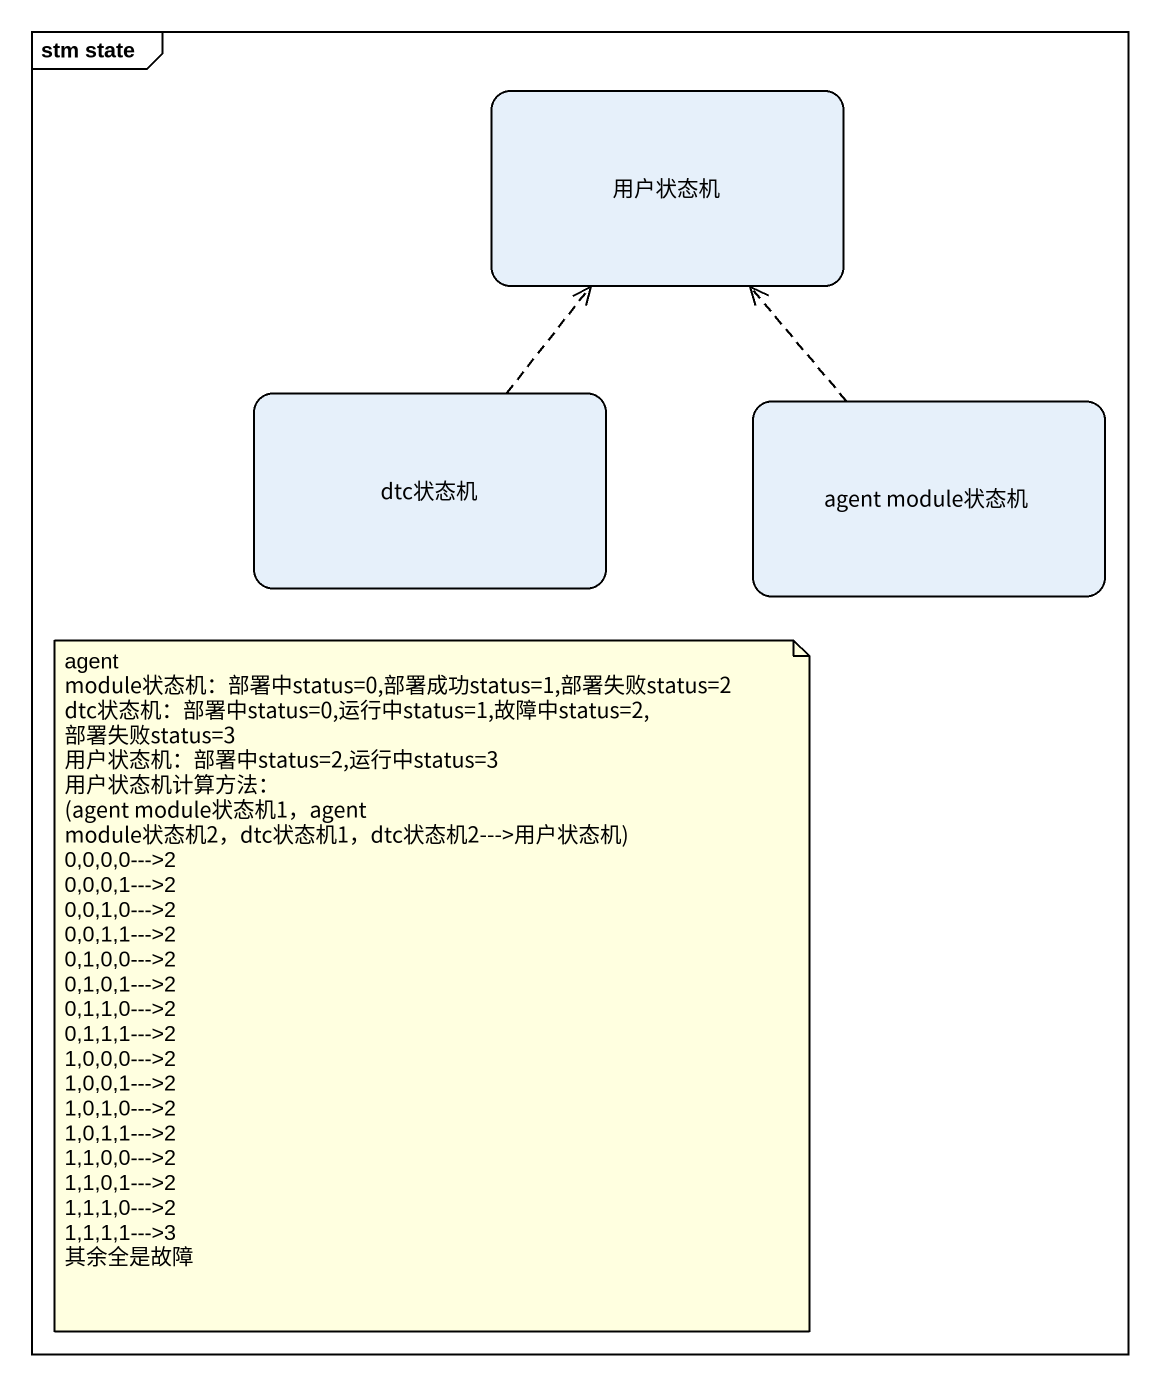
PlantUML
@startuml
mainframe stm state
hide empty description
state 用户状态机
state dtc状态机
state "agent module状态机" as agent_module状态机
dtc状态机 -up[dashed]-> 用户状态机
agent_module状态机 -up[dashed]-> 用户状态机
note as N1
  agent module状态机：部署中status=0,部署成功status=1,部署失败status=2
  dtc状态机：部署中status=0,运行中status=1,故障中status=2,部署失败status=3
  用户状态机：部署中status=2,运行中status=3
  用户状态机计算方法：
  (agent module状态机1，agent module状态机2，dtc状态机1，dtc状态机2--->用户状态机)
  0,0,0,0--->2
  0,0,0,1--->2
  0,0,1,0--->2
  0,0,1,1--->2
  0,1,0,0--->2
  0,1,0,1--->2
  0,1,1,0--->2
  0,1,1,1--->2
  1,0,0,0--->2
  1,0,0,1--->2
  1,0,1,0--->2
  1,0,1,1--->2
  1,1,0,0--->2
  1,1,0,1--->2
  1,1,1,0--->2
  1,1,1,1--->3
  其余全是故障
end note
@enduml
